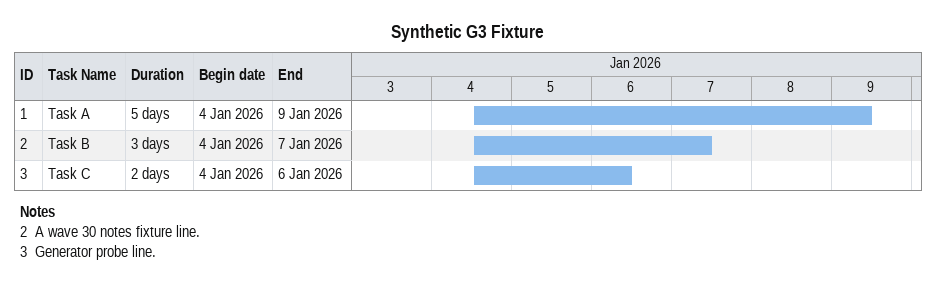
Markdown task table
Synthetic G3 Fixture

| ID | Task | Duration | Start | Finish |
|---|---|---|---|---|
| 1 | Task A | 5d | 2026-01-04 | 2026-01-09 |
| 2 | Task B | 3d | 2026-01-04 | 2026-01-07 |
| 3 | Task C | 2d | 2026-01-04 | 2026-01-06 |

Notes
- 2: A wave 30 notes fixture line.
- 3: Generator probe line.
